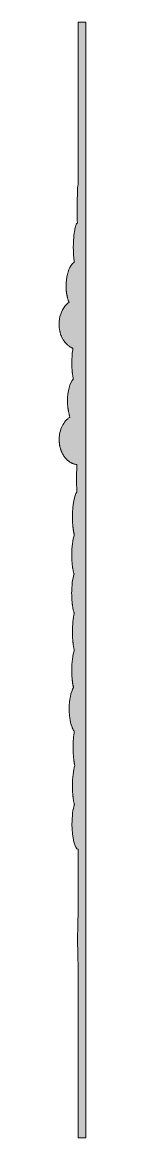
# Model space of a CAD drawing. Header units: inches. Extents: x 14 to 586, y 8 to 572.
# Drawn here: x 126 to 140, y 8 to 572 of the extents above; entities that cross this region are included whole.
import ezdxf

# ---------------------------------------------------------------- set-up
doc = ezdxf.new("R2010")
doc.units = ezdxf.units.IN
doc.header["$MEASUREMENT"] = 0
doc.layers.add('Layer 1', color=7, linetype='Continuous')

# ---------------------------------------------------------------- blocks, each defined once
blk = doc.blocks.new('block 2')
at = {"layer": 'Layer 1', "true_color": 0xff0000}
h = blk.add_hatch(color=1, dxfattribs=at)
h.dxf.hatch_style = 2
edge = h.paths.add_edge_path()
edge.add_spline(control_points=[(135.71, 489.96), (135.41, 489.96), (135.17, 484.31), (135.17, 477.34), (135.17, 476.76), (135.18, 476.2), (135.18, 475.64), (135.18, 475.5), (135.18, 475.37), (135.18, 475.23), (135.18, 474.7), (135.19, 474.17), (135.2, 473.66), (135.2, 473.65), (135.2, 473.64), (135.2, 473.62), (135.2, 473.62), (135.2, 473.62), (135.2, 473.62), (135.2, 473.1), (135.21, 472.6), (135.22, 472.11), (135.22, 471.98), (135.23, 471.85), (135.23, 471.72), (135.24, 471.28), (135.25, 470.85), (135.26, 470.45), (135.26, 470.42), (135.26, 470.38), (135.26, 470.35), (134.9, 470.01), (134.57, 469.28), (134.28, 468.24), (134.11, 467.62), (133.95, 466.89), (133.81, 466.06), (133.72, 465.51), (133.64, 464.92), (133.57, 464.3), (133.35, 462.43), (133.23, 460.25), (133.23, 457.93), (133.23, 457.3), (133.24, 456.69), (133.26, 456.09), (133.26, 455.96), (133.27, 455.84), (133.27, 455.72), (133.29, 455.14), (133.32, 454.57), (133.35, 454.02), (133.36, 453.93), (133.37, 453.84), (133.37, 453.74), (133.41, 453.24), (133.45, 452.76), (133.49, 452.29), (133.5, 452.21), (133.51, 452.13), (133.52, 452.05), (133.57, 451.54), (133.63, 451.06), (133.69, 450.6), (133.7, 450.56), (133.71, 450.5), (133.71, 450.46), (133.1, 450.04), (132.54, 449.42), (132.04, 448.66), (130.52, 446.36), (129.54, 442.67), (129.54, 438.52), (129.54, 438.1), (129.55, 437.68), (129.57, 437.28), (129.58, 437.14), (129.59, 437.01), (129.6, 436.87), (129.61, 436.6), (129.63, 436.33), (129.66, 436.07), (129.67, 435.91), (129.69, 435.76), (129.71, 435.61), (129.74, 435.37), (129.77, 435.13), (129.8, 434.9), (129.82, 434.74), (129.85, 434.59), (129.88, 434.43), (129.91, 434.21), (129.95, 434), (129.99, 433.78), (130.02, 433.62), (130.06, 433.47), (130.09, 433.32), (130.14, 433.11), (130.18, 432.91), (130.23, 432.71), (130.27, 432.56), (130.31, 432.41), (130.35, 432.26), (130.41, 432.07), (130.46, 431.88), (130.52, 431.7), (130.57, 431.55), (130.61, 431.41), (130.66, 431.27), (130.69, 431.2), (130.71, 431.12), (130.73, 431.05), (130.77, 430.94), (130.82, 430.84), (130.86, 430.74), (130.91, 430.61), (130.96, 430.48), (131.01, 430.35), (131.03, 430.29), (131.05, 430.24), (131.08, 430.18), (130.32, 429.65), (129.63, 428.99), (129.02, 428.22), (127.18, 425.92), (126.04, 422.69), (126.04, 419.1), (126.04, 418.7), (126.06, 418.3), (126.08, 417.91), (126.09, 417.78), (126.11, 417.66), (126.12, 417.54), (126.14, 417.27), (126.17, 417), (126.21, 416.74), (126.23, 416.6), (126.26, 416.46), (126.28, 416.32), (126.32, 416.08), (126.37, 415.83), (126.42, 415.59), (126.45, 415.46), (126.48, 415.32), (126.52, 415.19), (126.58, 414.94), (126.65, 414.68), (126.73, 414.43), (126.76, 414.33), (126.79, 414.22), (126.82, 414.12), (126.94, 413.77), (127.06, 413.43), (127.2, 413.1), (127.22, 413.06), (127.24, 413.02), (127.25, 412.98), (127.38, 412.69), (127.51, 412.41), (127.65, 412.14), (127.7, 412.03), (127.76, 411.94), (127.81, 411.83), (127.92, 411.63), (128.04, 411.42), (128.16, 411.23), (128.22, 411.12), (128.29, 411.01), (128.36, 410.91), (128.48, 410.72), (128.61, 410.54), (128.74, 410.37), (128.81, 410.27), (128.88, 410.17), (128.95, 410.08), (129.1, 409.89), (129.26, 409.71), (129.42, 409.53), (129.48, 409.46), (129.53, 409.39), (129.59, 409.33), (129.81, 409.09), (130.04, 408.87), (130.28, 408.66), (130.33, 408.62), (130.38, 408.58), (130.43, 408.54), (130.62, 408.37), (130.81, 408.22), (131.02, 408.07), (131.1, 408.01), (131.19, 407.95), (131.28, 407.89), (131.45, 407.78), (131.62, 407.67), (131.8, 407.56), (131.9, 407.51), (132, 407.45), (132.1, 407.4), (132.27, 407.31), (132.46, 407.22), (132.64, 407.14), (132.74, 407.1), (132.83, 407.05), (132.93, 407.02), (132.98, 407), (133.02, 406.98), (133.06, 406.96), (132.88, 405.93), (132.73, 404.79), (132.63, 403.57), (132.53, 402.35), (132.47, 401.04), (132.47, 399.69), (132.47, 399.27), (132.48, 398.86), (132.49, 398.46), (132.49, 398.33), (132.5, 398.2), (132.5, 398.07), (132.51, 397.8), (132.52, 397.53), (132.53, 397.26), (132.54, 397.11), (132.55, 396.96), (132.56, 396.81), (132.57, 396.58), (132.59, 396.34), (132.6, 396.11), (132.62, 395.95), (132.63, 395.8), (132.64, 395.64), (132.65, 395.52), (132.66, 395.38), (132.68, 395.25), (132.68, 395.16), (132.7, 395.08), (132.7, 394.99), (132.72, 394.84), (132.74, 394.69), (132.75, 394.54), (132.78, 394.33), (132.8, 394.13), (132.83, 393.92), (132.85, 393.78), (132.87, 393.64), (132.89, 393.5), (132.92, 393.29), (132.95, 393.1), (132.98, 392.9), (133, 392.77), (133.02, 392.64), (133.05, 392.51), (133.08, 392.31), (133.12, 392.12), (133.16, 391.93), (133.18, 391.82), (133.2, 391.7), (133.22, 391.59), (133.23, 391.57), (133.24, 391.54), (133.24, 391.51), (131.5, 389.42), (130.3, 385.17), (130.3, 380.27), (130.3, 379.86), (130.31, 379.46), (130.33, 379.05), (130.33, 378.93), (130.34, 378.8), (130.35, 378.67), (130.36, 378.4), (130.38, 378.13), (130.4, 377.87), (130.41, 377.72), (130.43, 377.57), (130.44, 377.43), (130.47, 377.19), (130.49, 376.95), (130.52, 376.72), (130.54, 376.57), (130.56, 376.42), (130.58, 376.27), (130.6, 376.16), (130.61, 376.04), (130.63, 375.93), (130.65, 375.82), (130.67, 375.72), (130.69, 375.61), (130.71, 375.46), (130.74, 375.32), (130.76, 375.17), (130.81, 374.96), (130.85, 374.74), (130.9, 374.53), (130.93, 374.4), (130.95, 374.27), (130.98, 374.14), (131.04, 373.91), (131.1, 373.7), (131.16, 373.48), (131.19, 373.37), (131.21, 373.26), (131.24, 373.16), (131.33, 372.86), (131.42, 372.57), (131.52, 372.3), (131.53, 372.28), (131.53, 372.26), (131.54, 372.24), (131.54, 372.24), (131.54, 372.24), (131.54, 372.24), (131.13, 371.98), (130.75, 371.69), (130.38, 371.37), (129.63, 370.73), (128.97, 369.95), (128.39, 369.07), (127.81, 368.18), (127.33, 367.2), (126.95, 366.13), (126.58, 365.06), (126.31, 363.91), (126.18, 362.7), (126.11, 362.1), (126.08, 361.49), (126.08, 360.86), (126.08, 360.43), (126.09, 360.01), (126.12, 359.6), (126.13, 359.46), (126.16, 359.32), (126.17, 359.19), (126.2, 358.91), (126.22, 358.64), (126.26, 358.37), (126.29, 358.21), (126.32, 358.05), (126.35, 357.9), (126.4, 357.66), (126.44, 357.42), (126.49, 357.19), (126.53, 357.02), (126.58, 356.86), (126.62, 356.7), (126.68, 356.48), (126.74, 356.26), (126.8, 356.05), (126.86, 355.88), (126.92, 355.73), (126.97, 355.56), (127.04, 355.36), (127.11, 355.16), (127.19, 354.96), (127.26, 354.8), (127.33, 354.65), (127.4, 354.5), (127.48, 354.31), (127.57, 354.12), (127.66, 353.94), (127.73, 353.79), (127.82, 353.64), (127.9, 353.5), (127.99, 353.32), (128.09, 353.15), (128.19, 352.98), (128.28, 352.84), (128.37, 352.7), (128.46, 352.56), (128.57, 352.4), (128.68, 352.24), (128.79, 352.09), (128.89, 351.96), (128.99, 351.83), (129.09, 351.71), (129.21, 351.56), (129.32, 351.42), (129.45, 351.28), (129.55, 351.16), (129.66, 351.05), (129.77, 350.93), (129.85, 350.86), (129.91, 350.78), (129.98, 350.71), (130.04, 350.65), (130.1, 350.61), (130.16, 350.55), (130.28, 350.45), (130.39, 350.34), (130.51, 350.24), (130.65, 350.13), (130.79, 350.02), (130.93, 349.91), (131.05, 349.82), (131.18, 349.73), (131.3, 349.65), (131.45, 349.55), (131.59, 349.46), (131.74, 349.37), (131.87, 349.29), (132, 349.22), (132.13, 349.15), (132.29, 349.07), (132.44, 349), (132.6, 348.93), (132.73, 348.86), (132.87, 348.81), (133.01, 348.75), (133.17, 348.69), (133.33, 348.64), (133.49, 348.59), (133.63, 348.55), (133.77, 348.5), (133.92, 348.47), (134.08, 348.43), (134.25, 348.4), (134.42, 348.37), (134.57, 348.34), (134.71, 348.31), (134.86, 348.3), (134.91, 348.29), (134.95, 348.28), (135, 348.27), (134.98, 347.78), (134.96, 347.27), (134.95, 346.73), (134.9, 345.12), (134.87, 343.33), (134.87, 341.45), (134.87, 341.44), (134.87, 341.42), (134.87, 341.41), (134.87, 340.84), (134.87, 340.27), (134.88, 339.72), (134.88, 339.65), (134.88, 339.57), (134.88, 339.5), (134.88, 339.43), (134.88, 339.36), (134.88, 339.29), (134.89, 338.74), (134.9, 338.19), (134.91, 337.67), (134.91, 337.62), (134.91, 337.58), (134.91, 337.53), (134.92, 337.04), (134.93, 336.57), (134.95, 336.11), (134.95, 336.04), (134.95, 335.97), (134.95, 335.9), (134.96, 335.84), (134.96, 335.79), (134.96, 335.74), (134.98, 335.25), (134.99, 334.79), (135.01, 334.34), (135.01, 334.33), (135.02, 334.31), (135.02, 334.3), (133.73, 332.96), (132.77, 327.98), (132.77, 322.03), (132.77, 322.01), (132.78, 321.98), (132.78, 321.95), (132.78, 321.53), (132.78, 321.11), (132.79, 320.7), (132.8, 320.55), (132.8, 320.41), (132.81, 320.26), (132.82, 319.97), (132.83, 319.69), (132.84, 319.41), (132.84, 319.39), (132.84, 319.36), (132.84, 319.34), (132.85, 319.19), (132.86, 319.05), (132.87, 318.9), (132.88, 318.66), (132.9, 318.41), (132.92, 318.17), (132.93, 317.99), (132.95, 317.82), (132.96, 317.65), (132.98, 317.42), (133, 317.2), (133.02, 316.98), (133.04, 316.81), (133.06, 316.64), (133.08, 316.47), (133.1, 316.26), (133.13, 316.05), (133.15, 315.85), (133.17, 315.68), (133.2, 315.52), (133.22, 315.36), (133.25, 315.17), (133.28, 314.98), (133.31, 314.79), (133.33, 314.63), (133.36, 314.48), (133.39, 314.33), (133.42, 314.15), (133.45, 313.97), (133.49, 313.8), (133.5, 313.74), (133.51, 313.67), (133.52, 313.61), (133.54, 313.53), (133.56, 313.46), (133.58, 313.38), (133.61, 313.21), (133.65, 313.05), (133.69, 312.9), (133.7, 312.83), (133.72, 312.76), (133.73, 312.69), (132.94, 310.39), (132.43, 306.74), (132.43, 302.62), (132.43, 302.16), (132.44, 301.7), (132.45, 301.25), (132.46, 301.1), (132.46, 300.96), (132.47, 300.81), (132.48, 300.51), (132.49, 300.22), (132.51, 299.93), (132.52, 299.76), (132.53, 299.59), (132.54, 299.42), (132.56, 299.16), (132.58, 298.9), (132.6, 298.65), (132.61, 298.48), (132.63, 298.31), (132.65, 298.14), (132.67, 297.9), (132.7, 297.66), (132.72, 297.43), (132.74, 297.26), (132.76, 297.1), (132.79, 296.94), (132.82, 296.71), (132.85, 296.49), (132.88, 296.27), (132.89, 296.18), (132.9, 296.09), (132.92, 296), (132.93, 295.94), (132.94, 295.87), (132.95, 295.81), (132.99, 295.59), (133.03, 295.39), (133.07, 295.18), (133.09, 295.04), (133.12, 294.89), (133.15, 294.76), (133.19, 294.55), (133.24, 294.35), (133.28, 294.16), (133.31, 294.04), (133.34, 293.91), (133.37, 293.79), (133.42, 293.58), (133.48, 293.38), (133.54, 293.19), (133.56, 293.11), (133.58, 293.02), (133.6, 292.95), (133.23, 291.79), (132.93, 290.34), (132.72, 288.68), (132.51, 287.03), (132.39, 285.17), (132.39, 283.21), (132.39, 283.2), (132.39, 283.19), (132.39, 283.18), (132.39, 282.71), (132.4, 282.24), (132.42, 281.79), (132.42, 281.63), (132.43, 281.48), (132.43, 281.33), (132.45, 281.02), (132.46, 280.71), (132.48, 280.41), (132.49, 280.23), (132.5, 280.07), (132.51, 279.9), (132.53, 279.62), (132.56, 279.34), (132.58, 279.07), (132.59, 278.98), (132.59, 278.88), (132.6, 278.79), (132.61, 278.72), (132.62, 278.65), (132.63, 278.58), (132.66, 278.3), (132.69, 278.04), (132.72, 277.77), (132.74, 277.63), (132.76, 277.48), (132.78, 277.34), (132.82, 277.02), (132.87, 276.72), (132.92, 276.41), (132.93, 276.34), (132.94, 276.26), (132.95, 276.18), (133.02, 275.81), (133.09, 275.46), (133.17, 275.12), (133.19, 275.02), (133.21, 274.93), (133.23, 274.84), (133.29, 274.6), (133.34, 274.36), (133.41, 274.14), (133.42, 274.1), (133.43, 274.06), (133.44, 274.02), (133.46, 273.94), (133.48, 273.88), (133.5, 273.81), (133.56, 273.62), (133.61, 273.43), (133.67, 273.26), (133.69, 273.21), (133.71, 273.14), (133.72, 273.09), (133.14, 270.79), (132.77, 267.47), (132.77, 263.79), (132.77, 263.34), (132.78, 262.9), (132.79, 262.46), (132.8, 262.32), (132.8, 262.18), (132.81, 262.04), (132.82, 261.75), (132.83, 261.45), (132.84, 261.17), (132.85, 261), (132.86, 260.84), (132.87, 260.68), (132.88, 260.42), (132.9, 260.17), (132.92, 259.93), (132.92, 259.89), (132.92, 259.85), (132.92, 259.82), (132.93, 259.68), (132.95, 259.55), (132.96, 259.41), (132.98, 259.18), (133, 258.96), (133.02, 258.74), (133.04, 258.57), (133.06, 258.4), (133.08, 258.23), (133.1, 258.02), (133.13, 257.81), (133.15, 257.61), (133.16, 257.55), (133.16, 257.5), (133.17, 257.45), (133.19, 257.34), (133.2, 257.23), (133.22, 257.13), (133.25, 256.93), (133.28, 256.73), (133.31, 256.55), (133.32, 256.49), (133.33, 256.42), (133.34, 256.37), (133.35, 256.27), (133.37, 256.18), (133.39, 256.09), (133.42, 255.91), (133.45, 255.73), (133.49, 255.56), (133.52, 255.42), (133.55, 255.28), (133.58, 255.14), (133.61, 254.97), (133.65, 254.81), (133.69, 254.66), (133.7, 254.59), (133.72, 254.52), (133.73, 254.45), (133.34, 253.3), (133.01, 251.81), (132.79, 250.09), (132.56, 248.38), (132.43, 246.44), (132.43, 244.38), (132.43, 243.95), (132.44, 243.53), (132.45, 243.11), (132.45, 242.97), (132.46, 242.84), (132.46, 242.7), (132.47, 242.43), (132.48, 242.15), (132.5, 241.88), (132.51, 241.72), (132.52, 241.57), (132.53, 241.41), (132.54, 241.17), (132.56, 240.93), (132.57, 240.69), (132.59, 240.53), (132.6, 240.37), (132.62, 240.2), (132.64, 239.99), (132.66, 239.77), (132.68, 239.55), (132.7, 239.39), (132.72, 239.23), (132.74, 239.07), (132.76, 238.87), (132.79, 238.66), (132.81, 238.47), (132.84, 238.31), (132.86, 238.16), (132.88, 238), (132.91, 237.81), (132.94, 237.62), (132.97, 237.44), (133, 237.29), (133.03, 237.15), (133.05, 237), (133.09, 236.82), (133.12, 236.65), (133.15, 236.48), (133.18, 236.34), (133.22, 236.2), (133.25, 236.07), (133.27, 235.95), (133.3, 235.84), (133.32, 235.73), (132.01, 233.51), (131.14, 229.52), (131.14, 224.96), (131.14, 224.41), (131.16, 223.86), (131.18, 223.32), (131.19, 223.18), (131.2, 223.03), (131.2, 222.89), (131.23, 222.44), (131.27, 222), (131.31, 221.56), (131.32, 221.48), (131.33, 221.39), (131.33, 221.31), (131.39, 220.81), (131.46, 220.32), (131.53, 219.85), (131.55, 219.73), (131.57, 219.61), (131.59, 219.49), (131.66, 219.12), (131.73, 218.75), (131.81, 218.39), (131.83, 218.29), (131.86, 218.18), (131.88, 218.08), (131.98, 217.65), (132.09, 217.24), (132.21, 216.84), (132.23, 216.77), (132.26, 216.7), (132.28, 216.62), (132.39, 216.3), (132.49, 216), (132.61, 215.71), (132.64, 215.62), (132.68, 215.52), (132.72, 215.43), (132.86, 215.1), (133.01, 214.77), (133.16, 214.49), (133.17, 214.47), (133.18, 214.45), (133.19, 214.44), (133.34, 214.17), (133.49, 213.93), (133.65, 213.71), (133.67, 213.68), (133.69, 213.64), (133.71, 213.61), (133.34, 211.42), (133.12, 208.61), (133.12, 205.55), (133.12, 205.1), (133.12, 204.66), (133.13, 204.22), (133.14, 204.08), (133.14, 203.93), (133.15, 203.78), (133.15, 203.5), (133.16, 203.21), (133.17, 202.94), (133.18, 202.77), (133.19, 202.61), (133.2, 202.44), (133.21, 202.19), (133.23, 201.94), (133.24, 201.7), (133.25, 201.53), (133.27, 201.36), (133.28, 201.19), (133.3, 200.96), (133.31, 200.73), (133.33, 200.51), (133.35, 200.34), (133.37, 200.18), (133.38, 200.02), (133.4, 199.8), (133.43, 199.59), (133.45, 199.38), (133.47, 199.22), (133.49, 199.07), (133.51, 198.91), (133.53, 198.71), (133.56, 198.51), (133.59, 198.32), (133.61, 198.17), (133.63, 198.02), (133.65, 197.88), (133.68, 197.69), (133.71, 197.51), (133.74, 197.34), (133.77, 197.2), (133.79, 197.06), (133.82, 196.92), (133.85, 196.76), (133.88, 196.59), (133.92, 196.44), (133.93, 196.38), (133.94, 196.31), (133.95, 196.26), (133.24, 193.96), (132.77, 190.28), (132.77, 186.14), (132.77, 185.68), (132.78, 185.23), (132.79, 184.79), (132.8, 184.65), (132.8, 184.51), (132.81, 184.37), (132.82, 184.07), (132.83, 183.78), (132.84, 183.49), (132.85, 183.32), (132.86, 183.16), (132.87, 182.99), (132.89, 182.74), (132.9, 182.48), (132.92, 182.24), (132.93, 182.06), (132.95, 181.89), (132.96, 181.72), (132.98, 181.49), (133, 181.26), (133.03, 181.04), (133.04, 180.87), (133.06, 180.7), (133.08, 180.53), (133.11, 180.32), (133.13, 180.11), (133.16, 179.9), (133.18, 179.74), (133.2, 179.58), (133.23, 179.42), (133.26, 179.22), (133.29, 179.02), (133.32, 178.83), (133.34, 178.68), (133.37, 178.53), (133.4, 178.38), (133.43, 178.19), (133.47, 178.01), (133.5, 177.84), (133.53, 177.7), (133.56, 177.56), (133.59, 177.42), (133.63, 177.25), (133.67, 177.09), (133.71, 176.93), (133.73, 176.85), (133.74, 176.76), (133.77, 176.68), (133.02, 174.37), (132.55, 170.77), (132.55, 166.72), (132.55, 159.75), (133.96, 154.1), (135.71, 154.1), (135.71, 154.1), (135.71, 121.1), (135.71, 121.1), (135.54, 121.1), (135.4, 115.45), (135.4, 108.48), (135.4, 101.51), (135.54, 95.86), (135.71, 95.86), (135.71, 95.86), (135.71, 8.5), (135.71, 8.5), (135.71, 8.5), (139.59, 8.5), (139.59, 8.5), (139.59, 8.5), (139.59, 571.5), (139.59, 571.5), (139.59, 571.5), (135.71, 571.5), (135.71, 571.5), (135.71, 571.5), (135.71, 489.96), (135.71, 489.96)], knot_values=[0, 0, 0, 0, 1, 1, 1, 2, 2, 2, 3, 3, 3, 4, 4, 4, 5, 5, 5, 6, 6, 6, 7, 7, 7, 8, 8, 8, 9, 9, 9, 10, 10, 10, 11, 11, 11, 12, 12, 12, 13, 13, 13, 14, 14, 14, 15, 15, 15, 16, 16, 16, 17, 17, 17, 18, 18, 18, 19, 19, 19, 20, 20, 20, 21, 21, 21, 22, 22, 22, 23, 23, 23, 24, 24, 24, 25, 25, 25, 26, 26, 26, 27, 27, 27, 28, 28, 28, 29, 29, 29, 30, 30, 30, 31, 31, 31, 32, 32, 32, 33, 33, 33, 34, 34, 34, 35, 35, 35, 36, 36, 36, 37, 37, 37, 38, 38, 38, 39, 39, 39, 40, 40, 40, 41, 41, 41, 42, 42, 42, 43, 43, 43, 44, 44, 44, 45, 45, 45, 46, 46, 46, 47, 47, 47, 48, 48, 48, 49, 49, 49, 50, 50, 50, 51, 51, 51, 52, 52, 52, 53, 53, 53, 54, 54, 54, 55, 55, 55, 56, 56, 56, 57, 57, 57, 58, 58, 58, 59, 59, 59, 60, 60, 60, 61, 61, 61, 62, 62, 62, 63, 63, 63, 64, 64, 64, 65, 65, 65, 66, 66, 66, 67, 67, 67, 68, 68, 68, 69, 69, 69, 70, 70, 70, 71, 71, 71, 72, 72, 72, 73, 73, 73, 74, 74, 74, 75, 75, 75, 76, 76, 76, 77, 77, 77, 78, 78, 78, 79, 79, 79, 80, 80, 80, 81, 81, 81, 82, 82, 82, 83, 83, 83, 84, 84, 84, 85, 85, 85, 86, 86, 86, 87, 87, 87, 88, 88, 88, 89, 89, 89, 90, 90, 90, 91, 91, 91, 92, 92, 92, 93, 93, 93, 94, 94, 94, 95, 95, 95, 96, 96, 96, 97, 97, 97, 98, 98, 98, 99, 99, 99, 100, 100, 100, 101, 101, 101, 102, 102, 102, 103, 103, 103, 104, 104, 104, 105, 105, 105, 106, 106, 106, 107, 107, 107, 108, 108, 108, 109, 109, 109, 110, 110, 110, 111, 111, 111, 112, 112, 112, 113, 113, 113, 114, 114, 114, 115, 115, 115, 116, 116, 116, 117, 117, 117, 118, 118, 118, 119, 119, 119, 120, 120, 120, 121, 121, 121, 122, 122, 122, 123, 123, 123, 124, 124, 124, 125, 125, 125, 126, 126, 126, 127, 127, 127, 128, 128, 128, 129, 129, 129, 130, 130, 130, 131, 131, 131, 132, 132, 132, 133, 133, 133, 134, 134, 134, 135, 135, 135, 136, 136, 136, 137, 137, 137, 138, 138, 138, 139, 139, 139, 140, 140, 140, 141, 141, 141, 142, 142, 142, 143, 143, 143, 144, 144, 144, 145, 145, 145, 146, 146, 146, 147, 147, 147, 148, 148, 148, 149, 149, 149, 150, 150, 150, 151, 151, 151, 152, 152, 152, 153, 153, 153, 154, 154, 154, 155, 155, 155, 156, 156, 156, 157, 157, 157, 158, 158, 158, 159, 159, 159, 160, 160, 160, 161, 161, 161, 162, 162, 162, 163, 163, 163, 164, 164, 164, 165, 165, 165, 166, 166, 166, 167, 167, 167, 168, 168, 168, 169, 169, 169, 170, 170, 170, 171, 171, 171, 172, 172, 172, 173, 173, 173, 174, 174, 174, 175, 175, 175, 176, 176, 176, 177, 177, 177, 178, 178, 178, 179, 179, 179, 180, 180, 180, 181, 181, 181, 182, 182, 182, 183, 183, 183, 184, 184, 184, 185, 185, 185, 186, 186, 186, 187, 187, 187, 188, 188, 188, 189, 189, 189, 190, 190, 190, 191, 191, 191, 192, 192, 192, 193, 193, 193, 194, 194, 194, 195, 195, 195, 196, 196, 196, 197, 197, 197, 198, 198, 198, 199, 199, 199, 200, 200, 200, 201, 201, 201, 202, 202, 202, 203, 203, 203, 204, 204, 204, 205, 205, 205, 206, 206, 206, 207, 207, 207, 208, 208, 208, 209, 209, 209, 210, 210, 210, 211, 211, 211, 212, 212, 212, 213, 213, 213, 214, 214, 214, 215, 215, 215, 216, 216, 216, 217, 217, 217, 218, 218, 218, 219, 219, 219, 220, 220, 220, 221, 221, 221, 222, 222, 222, 223, 223, 223, 224, 224, 224, 225, 225, 225, 226, 226, 226, 227, 227, 227, 228, 228, 228, 229, 229, 229, 230, 230, 230, 231, 231, 231, 232, 232, 232, 233, 233, 233, 234, 234, 234, 235, 235, 235, 236, 236, 236, 237, 237, 237, 238, 238, 238, 239, 239, 239, 240, 240, 240, 241, 241, 241, 242, 242, 242, 243, 243, 243, 244, 244, 244, 245, 245, 245, 246, 246, 246, 247, 247, 247, 248, 248, 248, 249, 249, 249, 250, 250, 250, 251, 251, 251, 252, 252, 252, 253, 253, 253, 254, 254, 254, 255, 255, 255, 256, 256, 256, 257, 257, 257, 258, 258, 258, 259, 259, 259, 260, 260, 260, 261, 261, 261, 262, 262, 262, 263, 263, 263, 264, 264, 264, 265, 265, 265, 266, 266, 266, 267, 267, 267, 268, 268, 268, 269, 269, 269, 270, 270, 270, 271, 271, 271, 272, 272, 272, 273, 273, 273, 274, 274, 274, 275, 275, 275, 276, 276, 276, 277, 277, 277, 278, 278, 278, 279, 279, 279, 280, 280, 280, 281, 281, 281, 282, 282, 282, 283, 283, 283, 284, 284, 284, 285, 285, 285, 286, 286, 286, 287, 287, 287, 288, 288, 288, 289, 289, 289, 290, 290, 290, 291, 291, 291, 292, 292, 292, 293, 293, 293, 294, 294, 294, 295, 295, 295, 296, 296, 296, 297, 297, 297, 298, 298, 298, 299, 299, 299, 300, 300, 300, 301, 301, 301, 302, 302, 302, 303, 303, 303, 304, 304, 304, 305, 305, 305, 306, 306, 306, 307, 307, 307, 308, 308, 308, 309, 309, 309, 310, 310, 310, 311, 311, 311, 311], degree=3, periodic=1)
at = {"layer": 'Layer 1', "lineweight": 0}
blk.add_open_spline([(135.71, 489.96), (135.41, 489.96), (135.17, 484.31), (135.17, 477.34), (135.17, 476.76), (135.18, 476.2), (135.18, 475.64), (135.18, 475.5), (135.18, 475.37), (135.18, 475.23), (135.18, 474.7), (135.19, 474.17), (135.2, 473.66), (135.2, 473.65), (135.2, 473.64), (135.2, 473.62), (135.2, 473.62), (135.2, 473.62), (135.2, 473.62), (135.2, 473.1), (135.21, 472.6), (135.22, 472.11), (135.22, 471.98), (135.23, 471.85), (135.23, 471.72), (135.24, 471.28), (135.25, 470.85), (135.26, 470.45), (135.26, 470.42), (135.26, 470.38), (135.26, 470.35), (134.9, 470.01), (134.57, 469.28), (134.28, 468.24), (134.11, 467.62), (133.95, 466.89), (133.81, 466.06), (133.72, 465.51), (133.64, 464.92), (133.57, 464.3), (133.35, 462.43), (133.23, 460.25), (133.23, 457.93), (133.23, 457.3), (133.24, 456.69), (133.26, 456.09), (133.26, 455.96), (133.27, 455.84), (133.27, 455.72), (133.29, 455.14), (133.32, 454.57), (133.35, 454.02), (133.36, 453.93), (133.37, 453.84), (133.37, 453.74), (133.41, 453.24), (133.45, 452.76), (133.49, 452.29), (133.5, 452.21), (133.51, 452.13), (133.52, 452.05), (133.57, 451.54), (133.63, 451.06), (133.69, 450.6), (133.7, 450.56), (133.71, 450.5), (133.71, 450.46), (133.1, 450.04), (132.54, 449.42), (132.04, 448.66), (130.52, 446.36), (129.54, 442.67), (129.54, 438.52), (129.54, 438.1), (129.55, 437.68), (129.57, 437.28), (129.58, 437.14), (129.59, 437.01), (129.6, 436.87), (129.61, 436.6), (129.63, 436.33), (129.66, 436.07), (129.67, 435.91), (129.69, 435.76), (129.71, 435.61), (129.74, 435.37), (129.77, 435.13), (129.8, 434.9), (129.82, 434.74), (129.85, 434.59), (129.88, 434.43), (129.91, 434.21), (129.95, 434), (129.99, 433.78), (130.02, 433.62), (130.06, 433.47), (130.09, 433.32), (130.14, 433.11), (130.18, 432.91), (130.23, 432.71), (130.27, 432.56), (130.31, 432.41), (130.35, 432.26), (130.41, 432.07), (130.46, 431.88), (130.52, 431.7), (130.57, 431.55), (130.61, 431.41), (130.66, 431.27), (130.69, 431.2), (130.71, 431.12), (130.73, 431.05), (130.77, 430.94), (130.82, 430.84), (130.86, 430.74), (130.91, 430.61), (130.96, 430.48), (131.01, 430.35), (131.03, 430.29), (131.05, 430.24), (131.08, 430.18), (130.32, 429.65), (129.63, 428.99), (129.02, 428.22), (127.18, 425.92), (126.04, 422.69), (126.04, 419.1), (126.04, 418.7), (126.06, 418.3), (126.08, 417.91), (126.09, 417.78), (126.11, 417.66), (126.12, 417.54), (126.14, 417.27), (126.17, 417), (126.21, 416.74), (126.23, 416.6), (126.26, 416.46), (126.28, 416.32), (126.32, 416.08), (126.37, 415.83), (126.42, 415.59), (126.45, 415.46), (126.48, 415.32), (126.52, 415.19), (126.58, 414.94), (126.65, 414.68), (126.73, 414.43), (126.76, 414.33), (126.79, 414.22), (126.82, 414.12), (126.94, 413.77), (127.06, 413.43), (127.2, 413.1), (127.22, 413.06), (127.24, 413.02), (127.25, 412.98), (127.38, 412.69), (127.51, 412.41), (127.65, 412.14), (127.7, 412.03), (127.76, 411.94), (127.81, 411.83), (127.92, 411.63), (128.04, 411.42), (128.16, 411.23), (128.22, 411.12), (128.29, 411.01), (128.36, 410.91), (128.48, 410.72), (128.61, 410.54), (128.74, 410.37), (128.81, 410.27), (128.88, 410.17), (128.95, 410.08), (129.1, 409.89), (129.26, 409.71), (129.42, 409.53), (129.48, 409.46), (129.53, 409.39), (129.59, 409.33), (129.81, 409.09), (130.04, 408.87), (130.28, 408.66), (130.33, 408.62), (130.38, 408.58), (130.43, 408.54), (130.62, 408.37), (130.81, 408.22), (131.02, 408.07), (131.1, 408.01), (131.19, 407.95), (131.28, 407.89), (131.45, 407.78), (131.62, 407.67), (131.8, 407.56), (131.9, 407.51), (132, 407.45), (132.1, 407.4), (132.27, 407.31), (132.46, 407.22), (132.64, 407.14), (132.74, 407.1), (132.83, 407.05), (132.93, 407.02), (132.98, 407), (133.02, 406.98), (133.06, 406.96), (132.88, 405.93), (132.73, 404.79), (132.63, 403.57), (132.53, 402.35), (132.47, 401.04), (132.47, 399.69), (132.47, 399.27), (132.48, 398.86), (132.49, 398.46), (132.49, 398.33), (132.5, 398.2), (132.5, 398.07), (132.51, 397.8), (132.52, 397.53), (132.53, 397.26), (132.54, 397.11), (132.55, 396.96), (132.56, 396.81), (132.57, 396.58), (132.59, 396.34), (132.6, 396.11), (132.62, 395.95), (132.63, 395.8), (132.64, 395.64), (132.65, 395.52), (132.66, 395.38), (132.68, 395.25), (132.68, 395.16), (132.7, 395.08), (132.7, 394.99), (132.72, 394.84), (132.74, 394.69), (132.75, 394.54), (132.78, 394.33), (132.8, 394.13), (132.83, 393.92), (132.85, 393.78), (132.87, 393.64), (132.89, 393.5), (132.92, 393.29), (132.95, 393.1), (132.98, 392.9), (133, 392.77), (133.02, 392.64), (133.05, 392.51), (133.08, 392.31), (133.12, 392.12), (133.16, 391.93), (133.18, 391.82), (133.2, 391.7), (133.22, 391.59), (133.23, 391.57), (133.24, 391.54), (133.24, 391.51), (131.5, 389.42), (130.3, 385.17), (130.3, 380.27), (130.3, 379.86), (130.31, 379.46), (130.33, 379.05), (130.33, 378.93), (130.34, 378.8), (130.35, 378.67), (130.36, 378.4), (130.38, 378.13), (130.4, 377.87), (130.41, 377.72), (130.43, 377.57), (130.44, 377.43), (130.47, 377.19), (130.49, 376.95), (130.52, 376.72), (130.54, 376.57), (130.56, 376.42), (130.58, 376.27), (130.6, 376.16), (130.61, 376.04), (130.63, 375.93), (130.65, 375.82), (130.67, 375.72), (130.69, 375.61), (130.71, 375.46), (130.74, 375.32), (130.76, 375.17), (130.81, 374.96), (130.85, 374.74), (130.9, 374.53), (130.93, 374.4), (130.95, 374.27), (130.98, 374.14), (131.04, 373.91), (131.1, 373.7), (131.16, 373.48), (131.19, 373.37), (131.21, 373.26), (131.24, 373.16), (131.33, 372.86), (131.42, 372.57), (131.52, 372.3), (131.53, 372.28), (131.53, 372.26), (131.54, 372.24), (131.54, 372.24), (131.54, 372.24), (131.54, 372.24), (131.13, 371.98), (130.75, 371.69), (130.38, 371.37), (129.63, 370.73), (128.97, 369.95), (128.39, 369.07), (127.81, 368.18), (127.33, 367.2), (126.95, 366.13), (126.58, 365.06), (126.31, 363.91), (126.18, 362.7), (126.11, 362.1), (126.08, 361.49), (126.08, 360.86), (126.08, 360.43), (126.09, 360.01), (126.12, 359.6), (126.13, 359.46), (126.16, 359.32), (126.17, 359.19), (126.2, 358.91), (126.22, 358.64), (126.26, 358.37), (126.29, 358.21), (126.32, 358.05), (126.35, 357.9), (126.4, 357.66), (126.44, 357.42), (126.49, 357.19), (126.53, 357.02), (126.58, 356.86), (126.62, 356.7), (126.68, 356.48), (126.74, 356.26), (126.8, 356.05), (126.86, 355.88), (126.92, 355.73), (126.97, 355.56), (127.04, 355.36), (127.11, 355.16), (127.19, 354.96), (127.26, 354.8), (127.33, 354.65), (127.4, 354.5), (127.48, 354.31), (127.57, 354.12), (127.66, 353.94), (127.73, 353.79), (127.82, 353.64), (127.9, 353.5), (127.99, 353.32), (128.09, 353.15), (128.19, 352.98), (128.28, 352.84), (128.37, 352.7), (128.46, 352.56), (128.57, 352.4), (128.68, 352.24), (128.79, 352.09), (128.89, 351.96), (128.99, 351.83), (129.09, 351.71), (129.21, 351.56), (129.32, 351.42), (129.45, 351.28), (129.55, 351.16), (129.66, 351.05), (129.77, 350.93), (129.85, 350.86), (129.91, 350.78), (129.98, 350.71), (130.04, 350.65), (130.1, 350.61), (130.16, 350.55), (130.28, 350.45), (130.39, 350.34), (130.51, 350.24), (130.65, 350.13), (130.79, 350.02), (130.93, 349.91), (131.05, 349.82), (131.18, 349.73), (131.3, 349.65), (131.45, 349.55), (131.59, 349.46), (131.74, 349.37), (131.87, 349.29), (132, 349.22), (132.13, 349.15), (132.29, 349.07), (132.44, 349), (132.6, 348.93), (132.73, 348.86), (132.87, 348.81), (133.01, 348.75), (133.17, 348.69), (133.33, 348.64), (133.49, 348.59), (133.63, 348.55), (133.77, 348.5), (133.92, 348.47), (134.08, 348.43), (134.25, 348.4), (134.42, 348.37), (134.57, 348.34), (134.71, 348.31), (134.86, 348.3), (134.91, 348.29), (134.95, 348.28), (135, 348.27), (134.98, 347.78), (134.96, 347.27), (134.95, 346.73), (134.9, 345.12), (134.87, 343.33), (134.87, 341.45), (134.87, 341.44), (134.87, 341.42), (134.87, 341.41), (134.87, 340.84), (134.87, 340.27), (134.88, 339.72), (134.88, 339.65), (134.88, 339.57), (134.88, 339.5), (134.88, 339.43), (134.88, 339.36), (134.88, 339.29), (134.89, 338.74), (134.9, 338.19), (134.91, 337.67), (134.91, 337.62), (134.91, 337.58), (134.91, 337.53), (134.92, 337.04), (134.93, 336.57), (134.95, 336.11), (134.95, 336.04), (134.95, 335.97), (134.95, 335.9), (134.96, 335.84), (134.96, 335.79), (134.96, 335.74), (134.98, 335.25), (134.99, 334.79), (135.01, 334.34), (135.01, 334.33), (135.02, 334.31), (135.02, 334.3), (133.73, 332.96), (132.77, 327.98), (132.77, 322.03), (132.77, 322.01), (132.78, 321.98), (132.78, 321.95), (132.78, 321.53), (132.78, 321.11), (132.79, 320.7), (132.8, 320.55), (132.8, 320.41), (132.81, 320.26), (132.82, 319.97), (132.83, 319.69), (132.84, 319.41), (132.84, 319.39), (132.84, 319.36), (132.84, 319.34), (132.85, 319.19), (132.86, 319.05), (132.87, 318.9), (132.88, 318.66), (132.9, 318.41), (132.92, 318.17), (132.93, 317.99), (132.95, 317.82), (132.96, 317.65), (132.98, 317.42), (133, 317.2), (133.02, 316.98), (133.04, 316.81), (133.06, 316.64), (133.08, 316.47), (133.1, 316.26), (133.13, 316.05), (133.15, 315.85), (133.17, 315.68), (133.2, 315.52), (133.22, 315.36), (133.25, 315.17), (133.28, 314.98), (133.31, 314.79), (133.33, 314.63), (133.36, 314.48), (133.39, 314.33), (133.42, 314.15), (133.45, 313.97), (133.49, 313.8), (133.5, 313.74), (133.51, 313.67), (133.52, 313.61), (133.54, 313.53), (133.56, 313.46), (133.58, 313.38), (133.61, 313.21), (133.65, 313.05), (133.69, 312.9), (133.7, 312.83), (133.72, 312.76), (133.73, 312.69), (132.94, 310.39), (132.43, 306.74), (132.43, 302.62), (132.43, 302.16), (132.44, 301.7), (132.45, 301.25), (132.46, 301.1), (132.46, 300.96), (132.47, 300.81), (132.48, 300.51), (132.49, 300.22), (132.51, 299.93), (132.52, 299.76), (132.53, 299.59), (132.54, 299.42), (132.56, 299.16), (132.58, 298.9), (132.6, 298.65), (132.61, 298.48), (132.63, 298.31), (132.65, 298.14), (132.67, 297.9), (132.7, 297.66), (132.72, 297.43), (132.74, 297.26), (132.76, 297.1), (132.79, 296.94), (132.82, 296.71), (132.85, 296.49), (132.88, 296.27), (132.89, 296.18), (132.9, 296.09), (132.92, 296), (132.93, 295.94), (132.94, 295.87), (132.95, 295.81), (132.99, 295.59), (133.03, 295.39), (133.07, 295.18), (133.09, 295.04), (133.12, 294.89), (133.15, 294.76), (133.19, 294.55), (133.24, 294.35), (133.28, 294.16), (133.31, 294.04), (133.34, 293.91), (133.37, 293.79), (133.42, 293.58), (133.48, 293.38), (133.54, 293.19), (133.56, 293.11), (133.58, 293.02), (133.6, 292.95), (133.23, 291.79), (132.93, 290.34), (132.72, 288.68), (132.51, 287.03), (132.39, 285.17), (132.39, 283.21), (132.39, 283.2), (132.39, 283.19), (132.39, 283.18), (132.39, 282.71), (132.4, 282.24), (132.42, 281.79), (132.42, 281.63), (132.43, 281.48), (132.43, 281.33), (132.45, 281.02), (132.46, 280.71), (132.48, 280.41), (132.49, 280.23), (132.5, 280.07), (132.51, 279.9), (132.53, 279.62), (132.56, 279.34), (132.58, 279.07), (132.59, 278.98), (132.59, 278.88), (132.6, 278.79), (132.61, 278.72), (132.62, 278.65), (132.63, 278.58), (132.66, 278.3), (132.69, 278.04), (132.72, 277.77), (132.74, 277.63), (132.76, 277.48), (132.78, 277.34), (132.82, 277.02), (132.87, 276.72), (132.92, 276.41), (132.93, 276.34), (132.94, 276.26), (132.95, 276.18), (133.02, 275.81), (133.09, 275.46), (133.17, 275.12), (133.19, 275.02), (133.21, 274.93), (133.23, 274.84), (133.29, 274.6), (133.34, 274.36), (133.41, 274.14), (133.42, 274.1), (133.43, 274.06), (133.44, 274.02), (133.46, 273.94), (133.48, 273.88), (133.5, 273.81), (133.56, 273.62), (133.61, 273.43), (133.67, 273.26), (133.69, 273.21), (133.71, 273.14), (133.72, 273.09), (133.14, 270.79), (132.77, 267.47), (132.77, 263.79), (132.77, 263.34), (132.78, 262.9), (132.79, 262.46), (132.8, 262.32), (132.8, 262.18), (132.81, 262.04), (132.82, 261.75), (132.83, 261.45), (132.84, 261.17), (132.85, 261), (132.86, 260.84), (132.87, 260.68), (132.88, 260.42), (132.9, 260.17), (132.92, 259.93), (132.92, 259.89), (132.92, 259.85), (132.92, 259.82), (132.93, 259.68), (132.95, 259.55), (132.96, 259.41), (132.98, 259.18), (133, 258.96), (133.02, 258.74), (133.04, 258.57), (133.06, 258.4), (133.08, 258.23), (133.1, 258.02), (133.13, 257.81), (133.15, 257.61), (133.16, 257.55), (133.16, 257.5), (133.17, 257.45), (133.19, 257.34), (133.2, 257.23), (133.22, 257.13), (133.25, 256.93), (133.28, 256.73), (133.31, 256.55), (133.32, 256.49), (133.33, 256.42), (133.34, 256.37), (133.35, 256.27), (133.37, 256.18), (133.39, 256.09), (133.42, 255.91), (133.45, 255.73), (133.49, 255.56), (133.52, 255.42), (133.55, 255.28), (133.58, 255.14), (133.61, 254.97), (133.65, 254.81), (133.69, 254.66), (133.7, 254.59), (133.72, 254.52), (133.73, 254.45), (133.34, 253.3), (133.01, 251.81), (132.79, 250.09), (132.56, 248.38), (132.43, 246.44), (132.43, 244.38), (132.43, 243.95), (132.44, 243.53), (132.45, 243.11), (132.45, 242.97), (132.46, 242.84), (132.46, 242.7), (132.47, 242.43), (132.48, 242.15), (132.5, 241.88), (132.51, 241.72), (132.52, 241.57), (132.53, 241.41), (132.54, 241.17), (132.56, 240.93), (132.57, 240.69), (132.59, 240.53), (132.6, 240.37), (132.62, 240.2), (132.64, 239.99), (132.66, 239.77), (132.68, 239.55), (132.7, 239.39), (132.72, 239.23), (132.74, 239.07), (132.76, 238.87), (132.79, 238.66), (132.81, 238.47), (132.84, 238.31), (132.86, 238.16), (132.88, 238), (132.91, 237.81), (132.94, 237.62), (132.97, 237.44), (133, 237.29), (133.03, 237.15), (133.05, 237), (133.09, 236.82), (133.12, 236.65), (133.15, 236.48), (133.18, 236.34), (133.22, 236.2), (133.25, 236.07), (133.27, 235.95), (133.3, 235.84), (133.32, 235.73), (132.01, 233.51), (131.14, 229.52), (131.14, 224.96), (131.14, 224.41), (131.16, 223.86), (131.18, 223.32), (131.19, 223.18), (131.2, 223.03), (131.2, 222.89), (131.23, 222.44), (131.27, 222), (131.31, 221.56), (131.32, 221.48), (131.33, 221.39), (131.33, 221.31), (131.39, 220.81), (131.46, 220.32), (131.53, 219.85), (131.55, 219.73), (131.57, 219.61), (131.59, 219.49), (131.66, 219.12), (131.73, 218.75), (131.81, 218.39), (131.83, 218.29), (131.86, 218.18), (131.88, 218.08), (131.98, 217.65), (132.09, 217.24), (132.21, 216.84), (132.23, 216.77), (132.26, 216.7), (132.28, 216.62), (132.39, 216.3), (132.49, 216), (132.61, 215.71), (132.64, 215.62), (132.68, 215.52), (132.72, 215.43), (132.86, 215.1), (133.01, 214.77), (133.16, 214.49), (133.17, 214.47), (133.18, 214.45), (133.19, 214.44), (133.34, 214.17), (133.49, 213.93), (133.65, 213.71), (133.67, 213.68), (133.69, 213.64), (133.71, 213.61), (133.34, 211.42), (133.12, 208.61), (133.12, 205.55), (133.12, 205.1), (133.12, 204.66), (133.13, 204.22), (133.14, 204.08), (133.14, 203.93), (133.15, 203.78), (133.15, 203.5), (133.16, 203.21), (133.17, 202.94), (133.18, 202.77), (133.19, 202.61), (133.2, 202.44), (133.21, 202.19), (133.23, 201.94), (133.24, 201.7), (133.25, 201.53), (133.27, 201.36), (133.28, 201.19), (133.3, 200.96), (133.31, 200.73), (133.33, 200.51), (133.35, 200.34), (133.37, 200.18), (133.38, 200.02), (133.4, 199.8), (133.43, 199.59), (133.45, 199.38), (133.47, 199.22), (133.49, 199.07), (133.51, 198.91), (133.53, 198.71), (133.56, 198.51), (133.59, 198.32), (133.61, 198.17), (133.63, 198.02), (133.65, 197.88), (133.68, 197.69), (133.71, 197.51), (133.74, 197.34), (133.77, 197.2), (133.79, 197.06), (133.82, 196.92), (133.85, 196.76), (133.88, 196.59), (133.92, 196.44), (133.93, 196.38), (133.94, 196.31), (133.95, 196.26), (133.24, 193.96), (132.77, 190.28), (132.77, 186.14), (132.77, 185.68), (132.78, 185.23), (132.79, 184.79), (132.8, 184.65), (132.8, 184.51), (132.81, 184.37), (132.82, 184.07), (132.83, 183.78), (132.84, 183.49), (132.85, 183.32), (132.86, 183.16), (132.87, 182.99), (132.89, 182.74), (132.9, 182.48), (132.92, 182.24), (132.93, 182.06), (132.95, 181.89), (132.96, 181.72), (132.98, 181.49), (133, 181.26), (133.03, 181.04), (133.04, 180.87), (133.06, 180.7), (133.08, 180.53), (133.11, 180.32), (133.13, 180.11), (133.16, 179.9), (133.18, 179.74), (133.2, 179.58), (133.23, 179.42), (133.26, 179.22), (133.29, 179.02), (133.32, 178.83), (133.34, 178.68), (133.37, 178.53), (133.4, 178.38), (133.43, 178.19), (133.47, 178.01), (133.5, 177.84), (133.53, 177.7), (133.56, 177.56), (133.59, 177.42), (133.63, 177.25), (133.67, 177.09), (133.71, 176.93), (133.73, 176.85), (133.74, 176.76), (133.77, 176.68), (133.02, 174.37), (132.55, 170.77), (132.55, 166.72), (132.55, 159.75), (133.96, 154.1), (135.71, 154.1), (135.71, 154.1), (135.71, 121.1), (135.71, 121.1), (135.54, 121.1), (135.4, 115.45), (135.4, 108.48), (135.4, 101.51), (135.54, 95.86), (135.71, 95.86), (135.71, 95.86), (135.71, 8.5), (135.71, 8.5), (135.71, 8.5), (139.59, 8.5), (139.59, 8.5), (139.59, 8.5), (139.59, 571.5), (139.59, 571.5), (139.59, 571.5), (135.71, 571.5), (135.71, 571.5), (135.71, 571.5), (135.71, 489.96), (135.71, 489.96)], degree=3, knots=[0, 0, 0, 0, 1, 1, 1, 2, 2, 2, 3, 3, 3, 4, 4, 4, 5, 5, 5, 6, 6, 6, 7, 7, 7, 8, 8, 8, 9, 9, 9, 10, 10, 10, 11, 11, 11, 12, 12, 12, 13, 13, 13, 14, 14, 14, 15, 15, 15, 16, 16, 16, 17, 17, 17, 18, 18, 18, 19, 19, 19, 20, 20, 20, 21, 21, 21, 22, 22, 22, 23, 23, 23, 24, 24, 24, 25, 25, 25, 26, 26, 26, 27, 27, 27, 28, 28, 28, 29, 29, 29, 30, 30, 30, 31, 31, 31, 32, 32, 32, 33, 33, 33, 34, 34, 34, 35, 35, 35, 36, 36, 36, 37, 37, 37, 38, 38, 38, 39, 39, 39, 40, 40, 40, 41, 41, 41, 42, 42, 42, 43, 43, 43, 44, 44, 44, 45, 45, 45, 46, 46, 46, 47, 47, 47, 48, 48, 48, 49, 49, 49, 50, 50, 50, 51, 51, 51, 52, 52, 52, 53, 53, 53, 54, 54, 54, 55, 55, 55, 56, 56, 56, 57, 57, 57, 58, 58, 58, 59, 59, 59, 60, 60, 60, 61, 61, 61, 62, 62, 62, 63, 63, 63, 64, 64, 64, 65, 65, 65, 66, 66, 66, 67, 67, 67, 68, 68, 68, 69, 69, 69, 70, 70, 70, 71, 71, 71, 72, 72, 72, 73, 73, 73, 74, 74, 74, 75, 75, 75, 76, 76, 76, 77, 77, 77, 78, 78, 78, 79, 79, 79, 80, 80, 80, 81, 81, 81, 82, 82, 82, 83, 83, 83, 84, 84, 84, 85, 85, 85, 86, 86, 86, 87, 87, 87, 88, 88, 88, 89, 89, 89, 90, 90, 90, 91, 91, 91, 92, 92, 92, 93, 93, 93, 94, 94, 94, 95, 95, 95, 96, 96, 96, 97, 97, 97, 98, 98, 98, 99, 99, 99, 100, 100, 100, 101, 101, 101, 102, 102, 102, 103, 103, 103, 104, 104, 104, 105, 105, 105, 106, 106, 106, 107, 107, 107, 108, 108, 108, 109, 109, 109, 110, 110, 110, 111, 111, 111, 112, 112, 112, 113, 113, 113, 114, 114, 114, 115, 115, 115, 116, 116, 116, 117, 117, 117, 118, 118, 118, 119, 119, 119, 120, 120, 120, 121, 121, 121, 122, 122, 122, 123, 123, 123, 124, 124, 124, 125, 125, 125, 126, 126, 126, 127, 127, 127, 128, 128, 128, 129, 129, 129, 130, 130, 130, 131, 131, 131, 132, 132, 132, 133, 133, 133, 134, 134, 134, 135, 135, 135, 136, 136, 136, 137, 137, 137, 138, 138, 138, 139, 139, 139, 140, 140, 140, 141, 141, 141, 142, 142, 142, 143, 143, 143, 144, 144, 144, 145, 145, 145, 146, 146, 146, 147, 147, 147, 148, 148, 148, 149, 149, 149, 150, 150, 150, 151, 151, 151, 152, 152, 152, 153, 153, 153, 154, 154, 154, 155, 155, 155, 156, 156, 156, 157, 157, 157, 158, 158, 158, 159, 159, 159, 160, 160, 160, 161, 161, 161, 162, 162, 162, 163, 163, 163, 164, 164, 164, 165, 165, 165, 166, 166, 166, 167, 167, 167, 168, 168, 168, 169, 169, 169, 170, 170, 170, 171, 171, 171, 172, 172, 172, 173, 173, 173, 174, 174, 174, 175, 175, 175, 176, 176, 176, 177, 177, 177, 178, 178, 178, 179, 179, 179, 180, 180, 180, 181, 181, 181, 182, 182, 182, 183, 183, 183, 184, 184, 184, 185, 185, 185, 186, 186, 186, 187, 187, 187, 188, 188, 188, 189, 189, 189, 190, 190, 190, 191, 191, 191, 192, 192, 192, 193, 193, 193, 194, 194, 194, 195, 195, 195, 196, 196, 196, 197, 197, 197, 198, 198, 198, 199, 199, 199, 200, 200, 200, 201, 201, 201, 202, 202, 202, 203, 203, 203, 204, 204, 204, 205, 205, 205, 206, 206, 206, 207, 207, 207, 208, 208, 208, 209, 209, 209, 210, 210, 210, 211, 211, 211, 212, 212, 212, 213, 213, 213, 214, 214, 214, 215, 215, 215, 216, 216, 216, 217, 217, 217, 218, 218, 218, 219, 219, 219, 220, 220, 220, 221, 221, 221, 222, 222, 222, 223, 223, 223, 224, 224, 224, 225, 225, 225, 226, 226, 226, 227, 227, 227, 228, 228, 228, 229, 229, 229, 230, 230, 230, 231, 231, 231, 232, 232, 232, 233, 233, 233, 234, 234, 234, 235, 235, 235, 236, 236, 236, 237, 237, 237, 238, 238, 238, 239, 239, 239, 240, 240, 240, 241, 241, 241, 242, 242, 242, 243, 243, 243, 244, 244, 244, 245, 245, 245, 246, 246, 246, 247, 247, 247, 248, 248, 248, 249, 249, 249, 250, 250, 250, 251, 251, 251, 252, 252, 252, 253, 253, 253, 254, 254, 254, 255, 255, 255, 256, 256, 256, 257, 257, 257, 258, 258, 258, 259, 259, 259, 260, 260, 260, 261, 261, 261, 262, 262, 262, 263, 263, 263, 264, 264, 264, 265, 265, 265, 266, 266, 266, 267, 267, 267, 268, 268, 268, 269, 269, 269, 270, 270, 270, 271, 271, 271, 272, 272, 272, 273, 273, 273, 274, 274, 274, 275, 275, 275, 276, 276, 276, 277, 277, 277, 278, 278, 278, 279, 279, 279, 280, 280, 280, 281, 281, 281, 282, 282, 282, 283, 283, 283, 284, 284, 284, 285, 285, 285, 286, 286, 286, 287, 287, 287, 288, 288, 288, 289, 289, 289, 290, 290, 290, 291, 291, 291, 292, 292, 292, 293, 293, 293, 294, 294, 294, 295, 295, 295, 296, 296, 296, 297, 297, 297, 298, 298, 298, 299, 299, 299, 300, 300, 300, 301, 301, 301, 302, 302, 302, 303, 303, 303, 304, 304, 304, 305, 305, 305, 306, 306, 306, 307, 307, 307, 308, 308, 308, 309, 309, 309, 310, 310, 310, 311, 311, 311, 311], dxfattribs=at)

msp = doc.modelspace()

# ---------------------------------------------------------------- block references
at = {"layer": 'Layer 1'}
msp.add_blockref('block 2', (0, 0), dxfattribs=at)

doc.saveas('drawing.dxf')
